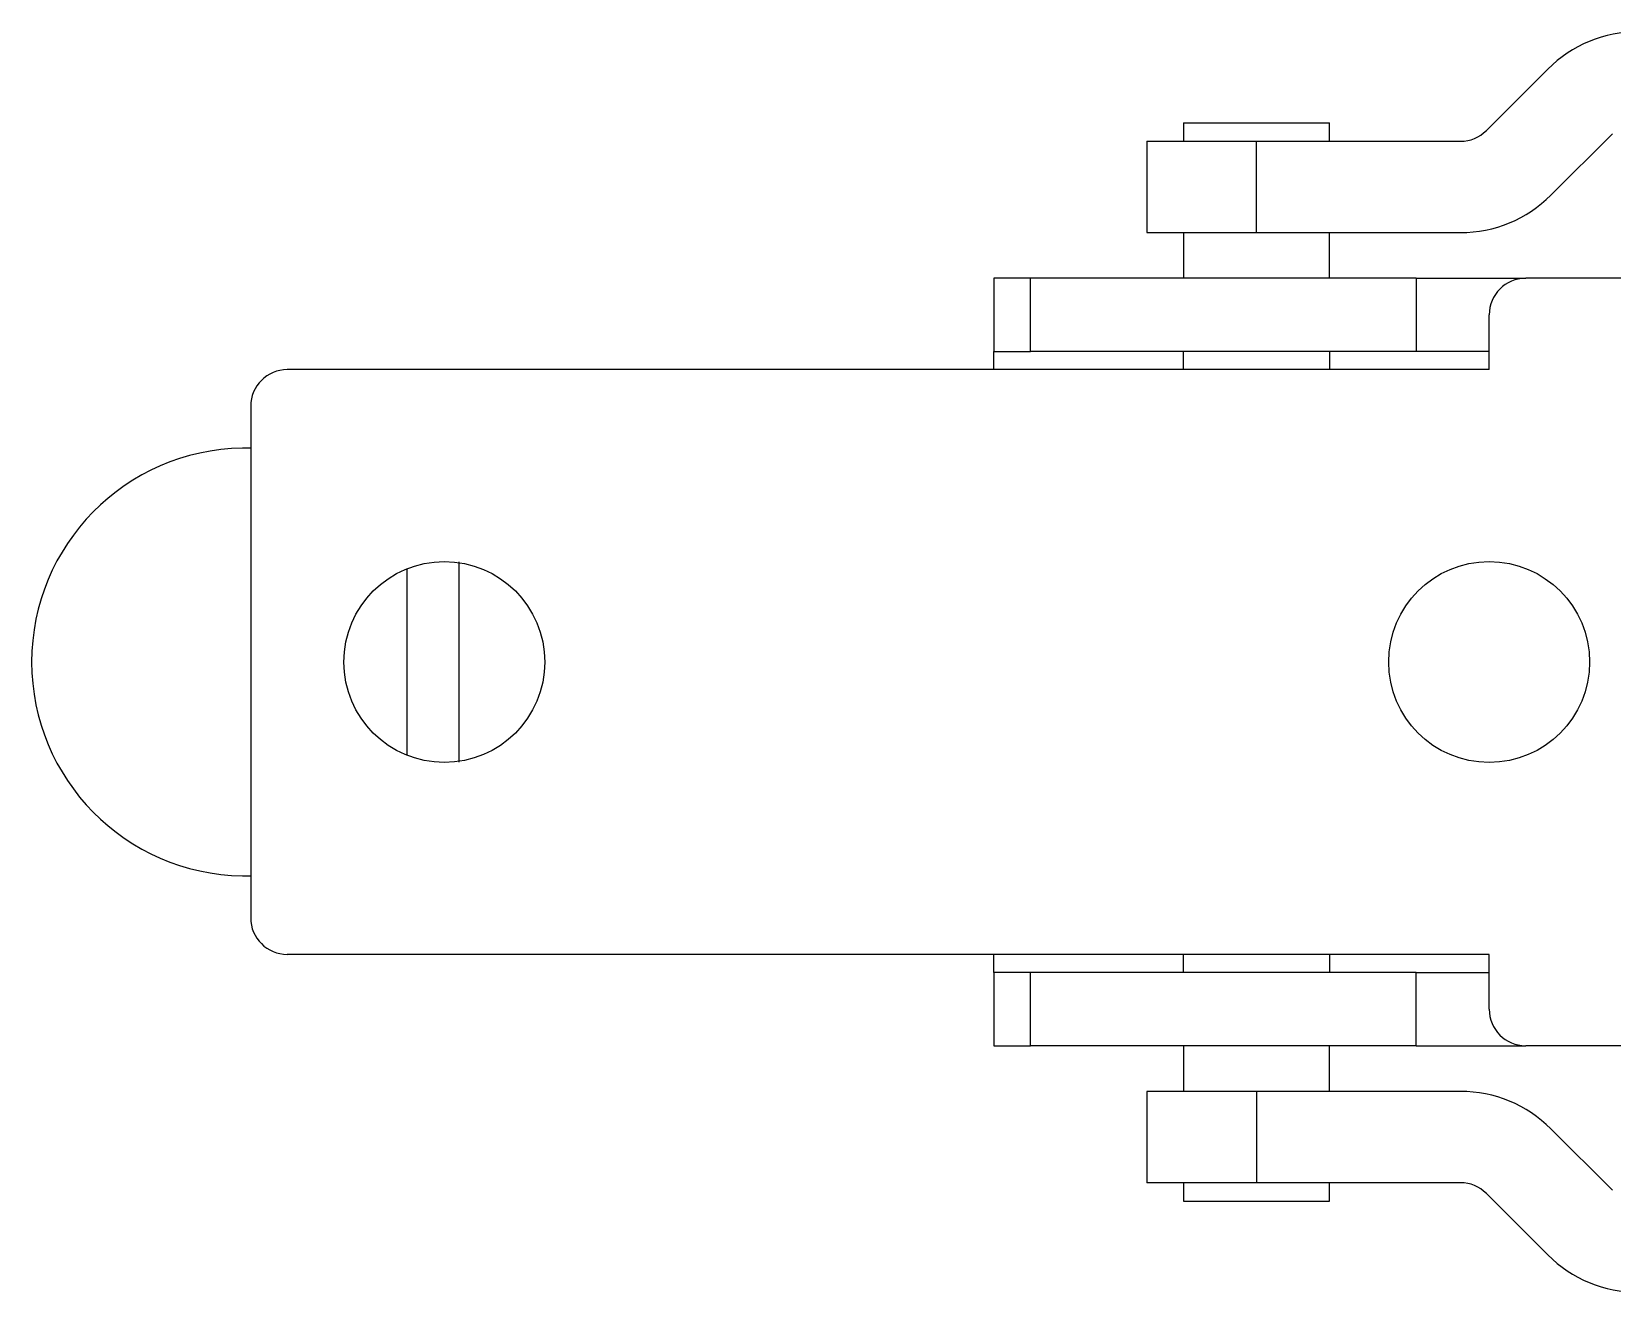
# Model space of a CAD drawing. Extents: x -3080 to 28500, y -1326 to 31609.
# Drawn here: x 6620.027 to 6624.354, y 26363.561 to 26367.011 of the extents above; entities that cross this region are included whole.
import ezdxf

# ---------------------------------------------------------------- set-up
doc = ezdxf.new("R2010")
doc.units = 0
doc.header["$LTSCALE"] = 100
doc.layers.add('0-xref', color=8, linetype='Continuous')
doc.layers.add('188K-SM-07-F10-MECH-CR PIPE-Y2257103$0$AP7P1-SM-08-FNN-120-A(4)-SMP$0$15P6-SM-08-FNN-320-A(10)-UIS-TCM$0$15P6-SM-08-FNN-00-(@10)170308-MIC$0$0-CDS', color=140, linetype='Continuous')

# ---------------------------------------------------------------- blocks, each defined once
blk = doc.blocks.new('188K-SM-07-F10-MECH-CR PIPE-Y2257103$0$CDS-CVD')
at = {"layer": '188K-SM-07-F10-MECH-CR PIPE-Y2257103$0$AP7P1-SM-08-FNN-120-A(4)-SMP$0$15P6-SM-08-FNN-320-A(10)-UIS-TCM$0$15P6-SM-08-FNN-00-(@10)170308-MIC$0$0-CDS', "ltscale": 0.1}
for p, q in [((6624.0092, -72968.0226), (6624.1774, -72967.8544)), ((6623.18, -72968.0019), (6623.18, -72968.0519)), ((6623.18, -72968.0019), (6623.58, -72968.0019)), ((6623.58, -72968.0519), (6623.58, -72968.0019)), ((6623.08, -72968.0519), (6623.38, -72968.0519)), ((6623.08, -72968.0519), (6623.08, -72968.3019)), ((6623.38, -72968.3019), (6623.38, -72968.0519)), ((6623.38, -72968.0519), (6623.9385, -72968.0519)), ((6624.186, -72968.1994), (6624.3542, -72968.0312)), ((6623.08, -72968.3019), (6623.38, -72968.3019)), ((6623.18, -72968.3019), (6623.18, -72968.4269)), ((6623.38, -72968.3019), (6623.9385, -72968.3019)), ((6623.58, -72968.4269), (6623.58, -72968.3019)), ((6622.661, -72968.4269), (6622.661, -72968.6269)), ((6622.761, -72968.4269), (6622.661, -72968.4269)), ((6622.761, -72968.6269), (6622.761, -72968.4269)), ((6623.8169, -72968.4269), (6622.761, -72968.4269)), ((6623.8169, -72968.4269), (6623.8169, -72968.6269)), ((6623.8169, -72968.4269), (6624.1169, -72968.4269)), ((6624.4169, -72968.4269), (6624.1169, -72968.4269)), ((6624.0169, -72968.6769), (6624.0169, -72968.5269)), ((6622.661, -72968.6269), (6622.761, -72968.6269)), ((6622.661, -72968.6769), (6622.661, -72968.6269)), ((6623.8169, -72968.6269), (6622.761, -72968.6269)), ((6624.0169, -72968.6269), (6623.8169, -72968.6269)), ((6624.0169, -72968.6769), (6620.7269, -72968.6769)), ((6620.6269, -72968.7769), (6620.6269, -72970.1769)), ((6620.6269, -72968.8919), (6620.6042, -72968.8919)), ((6621.0555, -72969.7325), (6621.0555, -72969.2213)), ((6621.1978, -72969.7513), (6621.1978, -72969.2026)), ((6620.6042, -72970.0619), (6620.6269, -72970.0619)), ((6624.0169, -72970.2769), (6620.7269, -72970.2769)), ((6622.661, -72970.3269), (6622.661, -72970.2769)), ((6624.0169, -72970.4269), (6624.0169, -72970.2769)), ((6622.661, -72970.3269), (6622.661, -72970.5269)), ((6622.761, -72970.3269), (6622.661, -72970.3269)), ((6622.761, -72970.5269), (6622.761, -72970.3269)), ((6623.8169, -72970.3269), (6622.761, -72970.3269)), ((6623.8169, -72970.5269), (6623.8169, -72970.3269)), ((6623.8169, -72970.3269), (6624.0169, -72970.3269)), ((6622.661, -72970.5269), (6622.761, -72970.5269)), ((6623.8169, -72970.5269), (6622.761, -72970.5269)), ((6623.18, -72970.5269), (6623.18, -72970.6519)), ((6623.58, -72970.6519), (6623.58, -72970.5269)), ((6623.8169, -72970.5269), (6624.1169, -72970.5269)), ((6624.4169, -72970.5269), (6624.1169, -72970.5269)), ((6623.38, -72970.6519), (6623.08, -72970.6519)), ((6623.08, -72970.6519), (6623.08, -72970.9019)), ((6623.38, -72970.6519), (6623.38, -72970.9019)), ((6623.9385, -72970.6519), (6623.38, -72970.6519)), ((6624.3542, -72970.9226), (6624.186, -72970.7544)), ((6623.38, -72970.9019), (6623.08, -72970.9019)), ((6623.18, -72970.9019), (6623.18, -72970.9519)), ((6623.9385, -72970.9019), (6623.38, -72970.9019)), ((6623.58, -72970.9519), (6623.58, -72970.9019)), ((6623.18, -72970.9519), (6623.58, -72970.9519)), ((6624.1774, -72971.0994), (6624.0092, -72970.9312))]:
    blk.add_line(p, q, dxfattribs=at)
for centre in [(6621.1569, -72969.4769), (6624.0169, -72969.4769)]:
    blk.add_circle(centre, 0.275, dxfattribs=at)
for centre, radius, start, end in [((6624.4249, -72968.1019), 0.35, 90, 135), ((6623.9385, -72967.9519), 0.1, 270, 315), ((6623.9385, -72967.9519), 0.35, 270, 315), ((6624.1169, -72968.5269), 0.1, 90, 180), ((6620.7269, -72968.7769), 0.1, 90, 180), ((6620.6123, -72969.4769), 0.5851, 90.7958, 269.2042), ((6620.7269, -72970.1769), 0.1, 180, 270), ((6624.1169, -72970.4269), 0.1, 180, 270), ((6623.9385, -72971.0019), 0.35, 45, 90), ((6623.9385, -72971.0019), 0.1, 45, 90), ((6624.4249, -72970.8519), 0.35, 225, 270)]:
    blk.add_arc(centre, radius, start, end, dxfattribs=at)
for points in [[(6623.18, -72968.6769), (6623.18, -72968.6269)], [(6623.58, -72968.6269), (6623.58, -72968.6769)], [(6623.18, -72970.3269), (6623.18, -72970.2769)], [(6623.58, -72970.2769), (6623.58, -72970.3269)]]:
    blk.add_open_spline(points, degree=1, dxfattribs=at)
blk = doc.blocks.new('188K-SM-07-F10-MECH-CR PIPE-Y2257103')
blk.add_blockref('188K-SM-07-F10-MECH-CR PIPE-Y2257103$0$CDS-CVD', (0, 99334.7631))

msp = doc.modelspace()

# ---------------------------------------------------------------- block references
at = {"layer": '0-xref'}
msp.add_blockref('188K-SM-07-F10-MECH-CR PIPE-Y2257103', (0, 0), dxfattribs=at)

doc.saveas('drawing.dxf')
